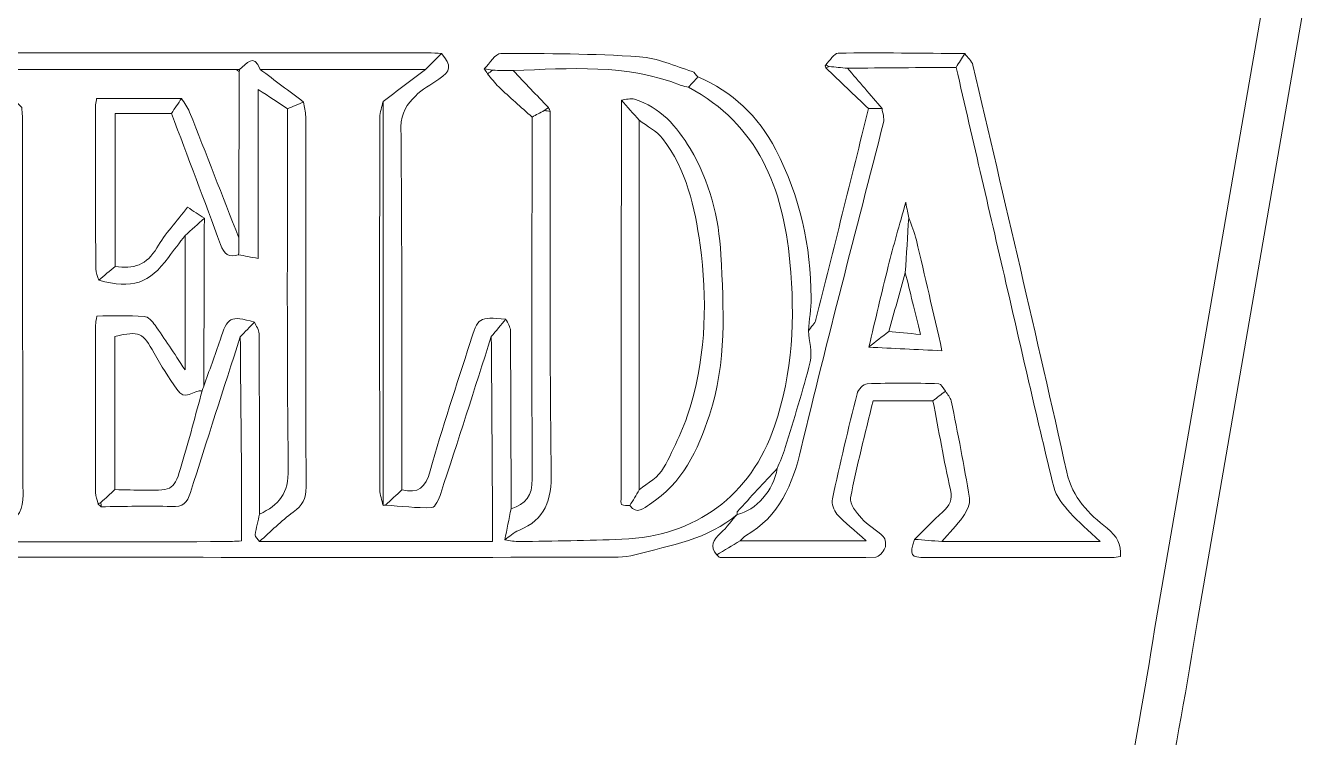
# Model space of a CAD drawing. Header units: inches. Extents: x 0 to 12, y 0 to 12.
# Drawn here: x 0.904 to 1.933, y 4.533 to 5.102 of the extents above; entities that cross this region are included whole.
import ezdxf

# ---------------------------------------------------------------- set-up
doc = ezdxf.new("R2010")
doc.units = ezdxf.units.IN
doc.header["$MEASUREMENT"] = 0

msp = doc.modelspace()

# ---------------------------------------------------------------- linework, layer by layer
at = {"color": 250, "lineweight": 0}
msp.add_line((1.8403, 4.6262), (1.9328, 5.1614), dxfattribs=at)
at = {"color": 5, "lineweight": 0}
msp.add_line((1.8061, 4.619), (1.894, 5.1274), dxfattribs=at)
for points, knots in [([(1.2363, 5.0796), (1.2321, 5.0753), (1.2278, 5.071), (1.2236, 5.0667), (1.1795, 5.0667), (1.1355, 5.0667), (1.0915, 5.0667), (1.0861, 5.0804), (1.0805, 5.071), (1.075, 5.0668), (1.074, 5.0668), (1.0731, 5.0667), (1.0721, 5.0667), (1.0061, 5.0667), (0.9401, 5.0667), (0.8742, 5.0667), (0.8732, 5.0667), (0.8722, 5.0667), (0.8712, 5.0667), (0.8683, 5.0679), (0.8654, 5.0692), (0.8617, 5.0708), (0.864, 5.0742), (0.8659, 5.0771), (0.8678, 5.08), (0.987, 5.08), (1.1062, 5.08), (1.2253, 5.08), (1.229, 5.08), (1.2327, 5.0798), (1.2363, 5.0796)], [0, 0, 0, 0, 1, 1, 1, 2, 2, 2, 3, 3, 3, 4, 4, 4, 5, 5, 5, 6, 6, 6, 7, 7, 7, 8, 8, 8, 9, 9, 9, 10, 10, 10, 10]), ([(1.1261, 5.0407), (1.1218, 5.0389), (1.1175, 5.0371), (1.1132, 5.0353), (1.1059, 5.0401), (1.0986, 5.045), (1.0898, 5.0508), (1.0898, 5.005), (1.0898, 4.9609), (1.0898, 4.9156), (1.0839, 4.9167), (1.0791, 4.9176), (1.0742, 4.9186), (1.0743, 4.9231), (1.0743, 4.9276), (1.0743, 4.9322), (1.0744, 4.9765), (1.0745, 5.0208), (1.0747, 5.0651), (1.0748, 5.0657), (1.0749, 5.0662), (1.075, 5.0668), (1.0805, 5.071), (1.0861, 5.0804), (1.0915, 5.0667), (1.103, 5.058), (1.1146, 5.0494), (1.1261, 5.0407)], [0, 0, 0, 0, 1, 1, 1, 2, 2, 2, 3, 3, 3, 4, 4, 4, 5, 5, 5, 6, 6, 6, 7, 7, 7, 8, 8, 8, 9, 9, 9, 9]), ([(1.2363, 5.0796), (1.2445, 5.0697), (1.244, 5.0654), (1.2342, 5.0589), (1.2278, 5.0546), (1.2207, 5.0509), (1.2154, 5.0455), (1.2091, 5.0389), (1.2038, 5.0322), (1.2039, 5.0208), (1.2048, 4.9241), (1.2045, 4.8273), (1.2046, 4.7306), (1.2002, 4.7265), (1.1959, 4.7224), (1.1915, 4.7183), (1.1909, 4.7183), (1.1902, 4.7182), (1.1896, 4.7182), (1.1896, 4.8258), (1.1896, 4.9334), (1.1896, 5.041), (1.2009, 5.0496), (1.2122, 5.0581), (1.2236, 5.0667), (1.2278, 5.071), (1.2321, 5.0753), (1.2363, 5.0796)], [0, 0, 0, 0, 1, 1, 1, 2, 2, 2, 3, 3, 3, 4, 4, 4, 5, 5, 5, 6, 6, 6, 7, 7, 7, 8, 8, 8, 9, 9, 9, 9]), ([(1.4412, 5.0607), (1.4387, 5.058), (1.4362, 5.0553), (1.4337, 5.0526), (1.4317, 5.0531), (1.4297, 5.0533), (1.4278, 5.054), (1.3842, 5.0713), (1.3388, 5.0676), (1.2936, 5.0658), (1.2881, 5.0659), (1.2825, 5.066), (1.277, 5.0661), (1.2749, 5.0665), (1.2727, 5.0669), (1.2705, 5.0673), (1.2749, 5.0715), (1.2793, 5.0795), (1.2837, 5.0795), (1.3206, 5.0796), (1.3576, 5.0793), (1.3945, 5.0769), (1.4087, 5.0759), (1.4226, 5.0694), (1.4365, 5.0652), (1.4384, 5.0646), (1.4397, 5.0622), (1.4412, 5.0607)], [0, 0, 0, 0, 1, 1, 1, 2, 2, 2, 3, 3, 3, 4, 4, 4, 5, 5, 5, 6, 6, 6, 7, 7, 7, 8, 8, 8, 9, 9, 9, 9]), ([(1.6544, 5.0794), (1.6521, 5.0758), (1.6498, 5.0721), (1.6475, 5.0684), (1.6186, 5.0682), (1.5896, 5.068), (1.5607, 5.0677), (1.5558, 5.0682), (1.5509, 5.0686), (1.546, 5.069), (1.5451, 5.0695), (1.5442, 5.0699), (1.5433, 5.0704), (1.5466, 5.0737), (1.5499, 5.0797), (1.5532, 5.0798), (1.5869, 5.0802), (1.6207, 5.0797), (1.6544, 5.0794)], [0, 0, 0, 0, 1, 1, 1, 2, 2, 2, 3, 3, 3, 4, 4, 4, 5, 5, 5, 6, 6, 6, 6]), ([(1.6544, 5.0794), (1.6566, 5.0764), (1.6601, 5.0736), (1.6609, 5.0701), (1.6862, 4.9617), (1.7117, 4.8534), (1.7359, 4.7447), (1.7405, 4.7241), (1.7536, 4.7114), (1.7681, 4.6999), (1.7764, 4.6934), (1.7794, 4.6873), (1.7787, 4.6773), (1.7766, 4.677), (1.7743, 4.6765), (1.7721, 4.6765), (1.7225, 4.6764), (1.6728, 4.6764), (1.6232, 4.6764), (1.6111, 4.6765), (1.6101, 4.6782), (1.6143, 4.691), (1.6216, 4.6905), (1.6288, 4.6899), (1.636, 4.6893), (1.6773, 4.6893), (1.7185, 4.6893), (1.7627, 4.6893), (1.753, 4.6984), (1.7451, 4.7048), (1.7386, 4.7123), (1.7332, 4.7184), (1.7273, 4.7254), (1.7255, 4.7329), (1.7126, 4.7853), (1.7008, 4.8379), (1.6886, 4.8905), (1.6749, 4.9498), (1.6612, 5.0091), (1.6475, 5.0684), (1.6498, 5.0721), (1.6521, 5.0758), (1.6544, 5.0794)], [0, 0, 0, 0, 1, 1, 1, 2, 2, 2, 3, 3, 3, 4, 4, 4, 5, 5, 5, 6, 6, 6, 7, 7, 7, 8, 8, 8, 9, 9, 9, 10, 10, 10, 11, 11, 11, 12, 12, 12, 13, 13, 13, 14, 14, 14, 14]), ([(0.8742, 5.0667), (0.9401, 5.0667), (1.0061, 5.0667), (1.0721, 5.0667), (1.0729, 5.0662), (1.0738, 5.0656), (1.0747, 5.0651), (1.0745, 5.0208), (1.0744, 4.9765), (1.0743, 4.9322), (1.0612, 4.9657), (1.0482, 4.9993), (1.035, 5.0327), (1.0335, 5.0366), (1.0307, 5.04), (1.0286, 5.0436), (1.0062, 5.0436), (0.9838, 5.0436), (0.9607, 5.0436), (0.9605, 5.0423), (0.9599, 5.0403), (0.9599, 5.0384), (0.9599, 4.9947), (0.9599, 4.9509), (0.96, 4.9072), (0.96, 4.9042), (0.9615, 4.9012), (0.9624, 4.8982), (0.9894, 4.891), (1.0027, 4.8954), (1.0181, 4.9165), (1.0224, 4.9224), (1.027, 4.9281), (1.0314, 4.934), (1.0314, 4.8991), (1.0314, 4.8643), (1.0314, 4.8265), (1.0223, 4.8402), (1.0151, 4.8515), (1.0074, 4.8623), (1.0053, 4.8653), (1.0017, 4.8691), (0.9986, 4.8693), (0.9862, 4.8701), (0.9737, 4.8696), (0.9608, 4.8696), (0.9604, 4.8663), (0.9599, 4.8644), (0.9599, 4.8624), (0.9598, 4.8178), (0.9598, 4.7731), (0.9599, 4.7285), (0.96, 4.7254), (0.9613, 4.7223), (0.962, 4.7192), (0.9628, 4.7185), (0.9636, 4.7178), (0.9644, 4.7171), (0.9831, 4.7172), (1.0019, 4.718), (1.0206, 4.7172), (1.0298, 4.7168), (1.0332, 4.7203), (1.0358, 4.7286), (1.0487, 4.7701), (1.0622, 4.8115), (1.0755, 4.853), (1.0758, 4.8164), (1.0762, 4.7798), (1.0765, 4.7432), (1.0766, 4.7258), (1.0765, 4.7084), (1.0765, 4.6898), (1.0712, 4.6895), (1.0669, 4.6892), (1.0625, 4.6892), (1.0048, 4.6891), (0.947, 4.6892), (0.8892, 4.6891), (0.8844, 4.6891), (0.8796, 4.6883), (0.8748, 4.6878), (0.8748, 4.6878), (0.8741, 4.6888), (0.8741, 4.6888), (0.879, 4.6935), (0.8833, 4.6992), (0.889, 4.7027), (0.8985, 4.7083), (0.9019, 4.7154), (0.9019, 4.7265), (0.9015, 4.8253), (0.9016, 4.9241), (0.9016, 5.0228), (0.9016, 5.0273), (0.9012, 5.0317), (0.901, 5.0362), (0.8919, 5.0457), (0.8829, 5.0552), (0.8738, 5.0647), (0.874, 5.0654), (0.8741, 5.066), (0.8742, 5.0667)], [0, 0, 0, 0, 1, 1, 1, 2, 2, 2, 3, 3, 3, 4, 4, 4, 5, 5, 5, 6, 6, 6, 7, 7, 7, 8, 8, 8, 9, 9, 9, 10, 10, 10, 11, 11, 11, 12, 12, 12, 13, 13, 13, 14, 14, 14, 15, 15, 15, 16, 16, 16, 17, 17, 17, 18, 18, 18, 19, 19, 19, 20, 20, 20, 21, 21, 21, 22, 22, 22, 23, 23, 23, 24, 24, 24, 25, 25, 25, 26, 26, 26, 27, 27, 27, 28, 28, 28, 29, 29, 29, 30, 30, 30, 31, 31, 31, 32, 32, 32, 33, 33, 33, 34, 34, 34, 34]), ([(1.075, 5.0668), (1.0749, 5.0662), (1.0748, 5.0657), (1.0747, 5.0651), (1.0738, 5.0656), (1.0729, 5.0662), (1.0721, 5.0667), (1.0731, 5.0667), (1.074, 5.0668), (1.075, 5.0668)], [0, 0, 0, 0, 1, 1, 1, 2, 2, 2, 3, 3, 3, 3]), ([(1.1915, 4.7183), (1.2039, 4.7175), (1.2163, 4.716), (1.2286, 4.7164), (1.2312, 4.7165), (1.2343, 4.7235), (1.2357, 4.7278), (1.2494, 4.7696), (1.2627, 4.8114), (1.2761, 4.8532), (1.2764, 4.8092), (1.2767, 4.7653), (1.277, 4.7213), (1.2771, 4.7112), (1.277, 4.7011), (1.277, 4.6893), (1.2143, 4.6893), (1.1526, 4.6893), (1.0909, 4.6893), (1.0998, 4.6972), (1.1082, 4.7057), (1.1178, 4.7128), (1.125, 4.7181), (1.1281, 4.7235), (1.1281, 4.7328), (1.1277, 4.8316), (1.1279, 4.9303), (1.1278, 5.029), (1.1278, 5.0329), (1.1267, 5.0368), (1.1261, 5.0407), (1.1146, 5.0494), (1.103, 5.058), (1.0915, 5.0667), (1.1355, 5.0667), (1.1795, 5.0667), (1.2236, 5.0667), (1.2122, 5.0581), (1.2009, 5.0496), (1.1896, 5.041), (1.1887, 5.0368), (1.187, 5.0326), (1.187, 5.0284), (1.1868, 4.9292), (1.1868, 4.8299), (1.187, 4.7307), (1.187, 4.7265), (1.1887, 4.7224), (1.1896, 4.7182), (1.1902, 4.7182), (1.1909, 4.7183), (1.1915, 4.7183)], [0, 0, 0, 0, 1, 1, 1, 2, 2, 2, 3, 3, 3, 4, 4, 4, 5, 5, 5, 6, 6, 6, 7, 7, 7, 8, 8, 8, 9, 9, 9, 10, 10, 10, 11, 11, 11, 12, 12, 12, 13, 13, 13, 14, 14, 14, 15, 15, 15, 16, 16, 16, 17, 17, 17, 17]), ([(1.277, 5.0661), (1.2757, 5.0651), (1.2744, 5.0642), (1.2731, 5.0633), (1.2722, 5.0646), (1.2714, 5.0659), (1.2705, 5.0673), (1.2727, 5.0669), (1.2749, 5.0665), (1.277, 5.0661)], [0, 0, 0, 0, 1, 1, 1, 2, 2, 2, 3, 3, 3, 3]), ([(1.277, 5.0661), (1.2825, 5.066), (1.2881, 5.0659), (1.2936, 5.0658), (1.3029, 5.056), (1.3123, 5.0461), (1.3217, 5.0363), (1.3206, 5.0355), (1.3195, 5.0347), (1.3184, 5.0339), (1.3151, 5.0321), (1.3119, 5.0304), (1.3087, 5.0286), (1.2998, 5.0366), (1.2908, 5.0445), (1.282, 5.0528), (1.2787, 5.0559), (1.2761, 5.0597), (1.2731, 5.0633), (1.2744, 5.0642), (1.2757, 5.0651), (1.277, 5.0661)], [0, 0, 0, 0, 1, 1, 1, 2, 2, 2, 3, 3, 3, 4, 4, 4, 5, 5, 5, 6, 6, 6, 7, 7, 7, 7]), ([(1.3217, 5.0363), (1.3123, 5.0461), (1.3029, 5.056), (1.2936, 5.0658), (1.3388, 5.0676), (1.3842, 5.0713), (1.4278, 5.054), (1.4297, 5.0533), (1.4317, 5.0531), (1.4337, 5.0526), (1.4894, 5.0226), (1.5091, 4.972), (1.5147, 4.9127), (1.5189, 4.868), (1.5169, 4.8242), (1.5024, 4.7815), (1.4836, 4.726), (1.4392, 4.6933), (1.3805, 4.6911), (1.3533, 4.6901), (1.326, 4.6897), (1.2988, 4.6892), (1.2949, 4.6891), (1.2909, 4.6901), (1.2869, 4.6906), (1.2906, 4.6932), (1.2939, 4.6965), (1.298, 4.6982), (1.3193, 4.7069), (1.3244, 4.7223), (1.324, 4.7449), (1.3225, 4.841), (1.3233, 4.9371), (1.3232, 5.0332), (1.3227, 5.0343), (1.3222, 5.0353), (1.3217, 5.0363)], [0, 0, 0, 0, 1, 1, 1, 2, 2, 2, 3, 3, 3, 4, 4, 4, 5, 5, 5, 6, 6, 6, 7, 7, 7, 8, 8, 8, 9, 9, 9, 10, 10, 10, 11, 11, 11, 12, 12, 12, 12]), ([(1.5883, 5.0356), (1.5791, 5.0463), (1.5699, 5.057), (1.5607, 5.0677), (1.5896, 5.068), (1.6186, 5.0682), (1.6475, 5.0684), (1.6612, 5.0091), (1.6749, 4.9498), (1.6886, 4.8905), (1.7008, 4.8379), (1.7126, 4.7853), (1.7255, 4.7329), (1.7273, 4.7254), (1.7332, 4.7184), (1.7386, 4.7123), (1.7451, 4.7048), (1.753, 4.6984), (1.7627, 4.6893), (1.7185, 4.6893), (1.6773, 4.6893), (1.636, 4.6893), (1.6418, 4.6959), (1.6481, 4.7022), (1.6531, 4.7093), (1.656, 4.7134), (1.6589, 4.7194), (1.6581, 4.724), (1.654, 4.75), (1.6488, 4.7759), (1.6436, 4.8017), (1.643, 4.8045), (1.6405, 4.8069), (1.6389, 4.8095), (1.6371, 4.8116), (1.6354, 4.8155), (1.6337, 4.8155), (1.6146, 4.816), (1.5954, 4.8161), (1.5764, 4.8154), (1.5735, 4.8153), (1.5691, 4.8107), (1.5683, 4.8074), (1.5613, 4.7795), (1.5547, 4.7515), (1.5486, 4.7234), (1.5478, 4.7197), (1.5497, 4.7141), (1.5523, 4.7112), (1.5585, 4.7043), (1.5659, 4.6986), (1.5757, 4.6898), (1.5397, 4.6898), (1.5073, 4.6898), (1.4748, 4.6898), (1.4763, 4.6912), (1.4776, 4.6929), (1.4793, 4.6939), (1.5064, 4.7094), (1.5167, 4.7345), (1.5237, 4.7638), (1.5444, 4.851), (1.5675, 4.9376), (1.5895, 5.0244), (1.5903, 5.0279), (1.5887, 5.0319), (1.5883, 5.0356)], [0, 0, 0, 0, 1, 1, 1, 2, 2, 2, 3, 3, 3, 4, 4, 4, 5, 5, 5, 6, 6, 6, 7, 7, 7, 8, 8, 8, 9, 9, 9, 10, 10, 10, 11, 11, 11, 12, 12, 12, 13, 13, 13, 14, 14, 14, 15, 15, 15, 16, 16, 16, 17, 17, 17, 18, 18, 18, 19, 19, 19, 20, 20, 20, 21, 21, 21, 22, 22, 22, 22]), ([(1.546, 5.069), (1.5452, 5.0687), (1.5443, 5.0683), (1.5434, 5.068), (1.5432, 5.0685), (1.543, 5.069), (1.5429, 5.0696), (1.5429, 5.0698), (1.5432, 5.0701), (1.5433, 5.0704), (1.5442, 5.0699), (1.5451, 5.0695), (1.546, 5.069)], [0, 0, 0, 0, 1, 1, 1, 2, 2, 2, 3, 3, 3, 4, 4, 4, 4]), ([(1.546, 5.069), (1.5509, 5.0686), (1.5558, 5.0682), (1.5607, 5.0677), (1.5699, 5.057), (1.5791, 5.0463), (1.5883, 5.0356), (1.5847, 5.0356), (1.5811, 5.0355), (1.5775, 5.0354), (1.5661, 5.0463), (1.5547, 5.0571), (1.5434, 5.068), (1.5443, 5.0683), (1.5452, 5.0687), (1.546, 5.069)], [0, 0, 0, 0, 1, 1, 1, 2, 2, 2, 3, 3, 3, 4, 4, 4, 5, 5, 5, 5]), ([(1.4412, 5.0607), (1.469, 5.0488), (1.4892, 5.0299), (1.5034, 5.0025), (1.5228, 4.965), (1.5316, 4.9257), (1.5316, 4.884), (1.5316, 4.8753), (1.5302, 4.8666), (1.5294, 4.8578), (1.53, 4.8495), (1.5327, 4.8407), (1.5308, 4.8329), (1.5252, 4.8099), (1.5178, 4.7872), (1.511, 4.7644), (1.5092, 4.7587), (1.5067, 4.7532), (1.5045, 4.7476), (1.4939, 4.7362), (1.4833, 4.7248), (1.4728, 4.7134), (1.4724, 4.7129), (1.4727, 4.7118), (1.4726, 4.711), (1.4726, 4.711), (1.4727, 4.7112), (1.4727, 4.7112), (1.4492, 4.6908), (1.4192, 4.6863), (1.3907, 4.6787), (1.3823, 4.6764), (1.3729, 4.6767), (1.364, 4.6767), (1.2097, 4.6766), (1.0554, 4.6765), (0.9011, 4.6769), (0.8892, 4.6769), (0.8846, 4.6726), (0.8816, 4.6619), (0.8746, 4.637), (0.8662, 4.6126), (0.8591, 4.5878), (0.8566, 4.5793), (0.853, 4.5758), (0.8433, 4.5758), (0.7204, 4.5761), (0.5974, 4.5759), (0.4745, 4.5754), (0.4628, 4.5754), (0.4585, 4.5802), (0.4583, 4.5908), (0.4637, 4.5904), (0.4691, 4.5899), (0.4745, 4.5894), (0.4798, 4.5892), (0.4851, 4.5887), (0.4903, 4.5887), (0.5794, 4.5887), (0.6684, 4.5887), (0.7574, 4.5887), (0.7822, 4.5887), (0.8071, 4.5884), (0.8318, 4.5889), (0.8358, 4.589), (0.8423, 4.5915), (0.8434, 4.5944), (0.8543, 4.6254), (0.8644, 4.6567), (0.8748, 4.6878), (0.8796, 4.6883), (0.8844, 4.6891), (0.8892, 4.6891), (0.947, 4.6892), (1.0048, 4.6891), (1.0625, 4.6892), (1.0669, 4.6892), (1.0712, 4.6895), (1.0765, 4.6898), (1.0765, 4.7084), (1.0766, 4.7258), (1.0765, 4.7432), (1.0762, 4.7798), (1.0758, 4.8164), (1.0755, 4.853), (1.0793, 4.8569), (1.0831, 4.8608), (1.0869, 4.8647), (1.0881, 4.8616), (1.0905, 4.8585), (1.0905, 4.8554), (1.0908, 4.8073), (1.0908, 4.7593), (1.0909, 4.7112), (1.0897, 4.7057), (1.0881, 4.7002), (1.0875, 4.6946), (1.0873, 4.693), (1.0897, 4.6911), (1.0909, 4.6893), (1.1526, 4.6893), (1.2143, 4.6893), (1.277, 4.6893), (1.277, 4.7011), (1.2771, 4.7112), (1.277, 4.7213), (1.2767, 4.7653), (1.2764, 4.8092), (1.2761, 4.8532), (1.28, 4.8578), (1.2839, 4.8625), (1.2878, 4.8671), (1.2891, 4.864), (1.2914, 4.8609), (1.2914, 4.8578), (1.2917, 4.8104), (1.2918, 4.7629), (1.2919, 4.7155), (1.2902, 4.7072), (1.2886, 4.6989), (1.2869, 4.6906), (1.2909, 4.6901), (1.2949, 4.6891), (1.2988, 4.6892), (1.326, 4.6897), (1.3533, 4.6901), (1.3805, 4.6911), (1.4392, 4.6933), (1.4836, 4.726), (1.5024, 4.7815), (1.5169, 4.8242), (1.5189, 4.868), (1.5147, 4.9127), (1.5091, 4.972), (1.4894, 5.0226), (1.4337, 5.0526), (1.4362, 5.0553), (1.4387, 5.058), (1.4412, 5.0607)], [0, 0, 0, 0, 1, 1, 1, 2, 2, 2, 3, 3, 3, 4, 4, 4, 5, 5, 5, 6, 6, 6, 7, 7, 7, 8, 8, 8, 9, 9, 9, 10, 10, 10, 11, 11, 11, 12, 12, 12, 13, 13, 13, 14, 14, 14, 15, 15, 15, 16, 16, 16, 17, 17, 17, 18, 18, 18, 19, 19, 19, 20, 20, 20, 21, 21, 21, 22, 22, 22, 23, 23, 23, 24, 24, 24, 25, 25, 25, 26, 26, 26, 27, 27, 27, 28, 28, 28, 29, 29, 29, 30, 30, 30, 31, 31, 31, 32, 32, 32, 33, 33, 33, 34, 34, 34, 35, 35, 35, 36, 36, 36, 37, 37, 37, 38, 38, 38, 39, 39, 39, 40, 40, 40, 41, 41, 41, 42, 42, 42, 43, 43, 43, 44, 44, 44, 45, 45, 45, 46, 46, 46, 46]), ([(1.0205, 5.0316), (1.006, 5.0316), (0.9914, 5.0316), (0.9756, 5.0316), (0.9756, 4.9903), (0.9756, 4.9498), (0.9756, 4.9093), (0.9712, 4.9056), (0.9668, 4.9019), (0.9624, 4.8982), (0.9615, 4.9012), (0.96, 4.9042), (0.96, 4.9072), (0.9599, 4.9509), (0.9599, 4.9947), (0.9599, 5.0384), (0.9599, 5.0403), (0.9605, 5.0423), (0.9607, 5.0436), (0.9838, 5.0436), (1.0062, 5.0436), (1.0286, 5.0436), (1.0259, 5.0396), (1.0232, 5.0356), (1.0205, 5.0316)], [0, 0, 0, 0, 1, 1, 1, 2, 2, 2, 3, 3, 3, 4, 4, 4, 5, 5, 5, 6, 6, 6, 7, 7, 7, 8, 8, 8, 8]), ([(1.0205, 5.0316), (1.0232, 5.0356), (1.0259, 5.0396), (1.0286, 5.0436), (1.0307, 5.04), (1.0335, 5.0366), (1.035, 5.0327), (1.0482, 4.9993), (1.0612, 4.9657), (1.0743, 4.9322), (1.0743, 4.9276), (1.0743, 4.9231), (1.0742, 4.9186), (1.0665, 4.9162), (1.0625, 4.9191), (1.0597, 4.9267), (1.047, 4.9618), (1.0336, 4.9967), (1.0205, 5.0316)], [0, 0, 0, 0, 1, 1, 1, 2, 2, 2, 3, 3, 3, 4, 4, 4, 5, 5, 5, 6, 6, 6, 6]), ([(1.1896, 4.7182), (1.1887, 4.7224), (1.187, 4.7265), (1.187, 4.7307), (1.1868, 4.8299), (1.1868, 4.9292), (1.187, 5.0284), (1.187, 5.0326), (1.1887, 5.0368), (1.1896, 5.041), (1.1896, 4.9334), (1.1896, 4.8258), (1.1896, 4.7182)], [0, 0, 0, 0, 1, 1, 1, 2, 2, 2, 3, 3, 3, 4, 4, 4, 4]), ([(1.3867, 4.718), (1.3924, 4.7103), (1.398, 4.7162), (1.4025, 4.719), (1.4289, 4.7357), (1.441, 4.7622), (1.4504, 4.7904), (1.4643, 4.8323), (1.4618, 4.8757), (1.4595, 4.9186), (1.458, 4.9482), (1.4505, 4.9773), (1.435, 5.0034), (1.4243, 5.0212), (1.4112, 5.0365), (1.3905, 5.043), (1.3874, 5.044), (1.3836, 5.0425), (1.38, 5.0422), (1.38, 4.9364), (1.3799, 4.8306), (1.3798, 4.7248), (1.3798, 4.7228), (1.3792, 4.7197), (1.3802, 4.719), (1.3818, 4.7178), (1.3845, 4.7183), (1.3867, 4.718)], [0, 0, 0, 0, 1, 1, 1, 2, 2, 2, 3, 3, 3, 4, 4, 4, 5, 5, 5, 6, 6, 6, 7, 7, 7, 8, 8, 8, 9, 9, 9, 9]), ([(1.3943, 4.7305), (1.3918, 4.7264), (1.3893, 4.7222), (1.3867, 4.718), (1.3845, 4.7183), (1.3818, 4.7178), (1.3802, 4.719), (1.3792, 4.7197), (1.3798, 4.7228), (1.3798, 4.7248), (1.3799, 4.8306), (1.38, 4.9364), (1.38, 5.0422), (1.3848, 5.0368), (1.3895, 5.0315), (1.3943, 5.0261), (1.3943, 4.9276), (1.3943, 4.8291), (1.3943, 4.7305)], [0, 0, 0, 0, 1, 1, 1, 2, 2, 2, 3, 3, 3, 4, 4, 4, 5, 5, 5, 6, 6, 6, 6]), ([(1.38, 5.0422), (1.3836, 5.0425), (1.3874, 5.044), (1.3905, 5.043), (1.4112, 5.0365), (1.4243, 5.0212), (1.435, 5.0034), (1.4505, 4.9773), (1.458, 4.9482), (1.4595, 4.9186), (1.4618, 4.8757), (1.4643, 4.8323), (1.4504, 4.7904), (1.441, 4.7622), (1.4289, 4.7357), (1.4025, 4.719), (1.398, 4.7162), (1.3924, 4.7103), (1.3867, 4.718), (1.3893, 4.7222), (1.3918, 4.7264), (1.3943, 4.7305), (1.401, 4.7363), (1.4099, 4.7408), (1.4138, 4.7481), (1.4225, 4.7644), (1.4307, 4.7816), (1.4358, 4.7993), (1.4477, 4.8409), (1.4487, 4.8836), (1.4429, 4.9263), (1.4387, 4.9566), (1.432, 4.9866), (1.4128, 5.0116), (1.4082, 5.0176), (1.4005, 5.0213), (1.3943, 5.0261), (1.3895, 5.0315), (1.3848, 5.0368), (1.38, 5.0422)], [0, 0, 0, 0, 1, 1, 1, 2, 2, 2, 3, 3, 3, 4, 4, 4, 5, 5, 5, 6, 6, 6, 7, 7, 7, 8, 8, 8, 9, 9, 9, 10, 10, 10, 11, 11, 11, 12, 12, 12, 13, 13, 13, 13]), ([(1.0909, 4.7112), (1.1063, 4.7183), (1.1142, 4.7278), (1.1139, 4.7472), (1.1126, 4.8432), (1.1133, 4.9392), (1.1132, 5.0353), (1.1175, 5.0371), (1.1218, 5.0389), (1.1261, 5.0407), (1.1267, 5.0368), (1.1278, 5.0329), (1.1278, 5.029), (1.1279, 4.9303), (1.1277, 4.8316), (1.1281, 4.7328), (1.1281, 4.7235), (1.125, 4.7181), (1.1178, 4.7128), (1.1082, 4.7057), (1.0998, 4.6972), (1.0909, 4.6893), (1.0897, 4.6911), (1.0873, 4.693), (1.0875, 4.6946), (1.0881, 4.7002), (1.0897, 4.7057), (1.0909, 4.7112)], [0, 0, 0, 0, 1, 1, 1, 2, 2, 2, 3, 3, 3, 4, 4, 4, 5, 5, 5, 6, 6, 6, 7, 7, 7, 8, 8, 8, 9, 9, 9, 9]), ([(1.2869, 4.6906), (1.2886, 4.6989), (1.2902, 4.7072), (1.2919, 4.7155), (1.3037, 4.719), (1.3089, 4.7258), (1.3088, 4.7393), (1.3083, 4.8357), (1.3086, 4.9322), (1.3087, 5.0286), (1.3119, 5.0304), (1.3151, 5.0321), (1.3184, 5.0339), (1.32, 5.0337), (1.3216, 5.0335), (1.3232, 5.0332), (1.3233, 4.9371), (1.3225, 4.841), (1.324, 4.7449), (1.3244, 4.7223), (1.3193, 4.7069), (1.298, 4.6982), (1.2939, 4.6965), (1.2906, 4.6932), (1.2869, 4.6906)], [0, 0, 0, 0, 1, 1, 1, 2, 2, 2, 3, 3, 3, 4, 4, 4, 5, 5, 5, 6, 6, 6, 7, 7, 7, 8, 8, 8, 8]), ([(1.3217, 5.0363), (1.3222, 5.0353), (1.3227, 5.0343), (1.3232, 5.0332), (1.3216, 5.0335), (1.32, 5.0337), (1.3184, 5.0339), (1.3195, 5.0347), (1.3206, 5.0355), (1.3217, 5.0363)], [0, 0, 0, 0, 1, 1, 1, 2, 2, 2, 3, 3, 3, 3]), ([(1.5045, 4.7476), (1.5067, 4.7532), (1.5092, 4.7587), (1.511, 4.7644), (1.5178, 4.7872), (1.5252, 4.8099), (1.5308, 4.8329), (1.5327, 4.8407), (1.53, 4.8495), (1.5294, 4.8578), (1.5315, 4.8608), (1.5347, 4.8635), (1.5355, 4.8668), (1.5496, 4.923), (1.5635, 4.9792), (1.5775, 5.0354), (1.5811, 5.0355), (1.5847, 5.0356), (1.5883, 5.0356), (1.5887, 5.0319), (1.5903, 5.0279), (1.5895, 5.0244), (1.5675, 4.9376), (1.5444, 4.851), (1.5237, 4.7638), (1.5167, 4.7345), (1.5064, 4.7094), (1.4793, 4.6939), (1.4776, 4.6929), (1.4763, 4.6912), (1.4748, 4.6898), (1.4686, 4.6861), (1.4624, 4.6823), (1.4562, 4.6786), (1.4504, 4.6856), (1.4534, 4.6906), (1.4593, 4.696), (1.4643, 4.7005), (1.4682, 4.7061), (1.4727, 4.7112), (1.4727, 4.7112), (1.4726, 4.711), (1.4726, 4.711), (1.4875, 4.7139), (1.5019, 4.7304), (1.5045, 4.7476)], [0, 0, 0, 0, 1, 1, 1, 2, 2, 2, 3, 3, 3, 4, 4, 4, 5, 5, 5, 6, 6, 6, 7, 7, 7, 8, 8, 8, 9, 9, 9, 10, 10, 10, 11, 11, 11, 12, 12, 12, 13, 13, 13, 14, 14, 14, 15, 15, 15, 15]), ([(1.6096, 4.9482), (1.609, 4.9515), (1.6083, 4.9548), (1.6072, 4.9606), (1.6021, 4.942), (1.5974, 4.9258), (1.5933, 4.9095), (1.5879, 4.8879), (1.5829, 4.8663), (1.5777, 4.8447), (1.5968, 4.8437), (1.6159, 4.8428), (1.6362, 4.8418), (1.6291, 4.8729), (1.6226, 4.9016), (1.6157, 4.9303), (1.6143, 4.9364), (1.6117, 4.9422), (1.6096, 4.9482)], [0, 0, 0, 0, 1, 1, 1, 2, 2, 2, 3, 3, 3, 4, 4, 4, 5, 5, 5, 6, 6, 6, 6]), ([(1.6096, 4.9482), (1.6087, 4.9335), (1.6078, 4.9189), (1.6069, 4.9042), (1.6025, 4.8886), (1.5981, 4.8729), (1.5936, 4.8572), (1.5883, 4.8531), (1.583, 4.8489), (1.5777, 4.8447), (1.5829, 4.8663), (1.5879, 4.8879), (1.5933, 4.9095), (1.5974, 4.9258), (1.6021, 4.942), (1.6072, 4.9606), (1.6083, 4.9548), (1.609, 4.9515), (1.6096, 4.9482)], [0, 0, 0, 0, 1, 1, 1, 2, 2, 2, 3, 3, 3, 4, 4, 4, 5, 5, 5, 6, 6, 6, 6]), ([(0.9624, 4.8982), (0.9668, 4.9019), (0.9712, 4.9056), (0.9756, 4.9093), (0.99, 4.9068), (1.0009, 4.9104), (1.0089, 4.9242), (1.0153, 4.9353), (1.0244, 4.9449), (1.0334, 4.9566), (1.038, 4.9535), (1.0424, 4.9506), (1.0468, 4.9477), (1.0416, 4.9431), (1.0365, 4.9385), (1.0314, 4.934), (1.027, 4.9281), (1.0224, 4.9224), (1.0181, 4.9165), (1.0027, 4.8954), (0.9894, 4.891), (0.9624, 4.8982)], [0, 0, 0, 0, 1, 1, 1, 2, 2, 2, 3, 3, 3, 4, 4, 4, 5, 5, 5, 6, 6, 6, 7, 7, 7, 7]), ([(1.0464, 4.8136), (1.0459, 4.8124), (1.0455, 4.8111), (1.0451, 4.8099), (1.0383, 4.8107), (1.031, 4.8009), (1.0247, 4.811), (1.0186, 4.8205), (1.012, 4.8298), (1.0067, 4.8398), (0.9979, 4.8563), (0.995, 4.8579), (0.9753, 4.8533), (0.9753, 4.8125), (0.9753, 4.7717), (0.9753, 4.7308), (0.9716, 4.7273), (0.9678, 4.7239), (0.9641, 4.7205), (0.9634, 4.7201), (0.9627, 4.7197), (0.962, 4.7192), (0.9613, 4.7223), (0.96, 4.7254), (0.9599, 4.7285), (0.9598, 4.7731), (0.9598, 4.8178), (0.9599, 4.8624), (0.9599, 4.8644), (0.9604, 4.8663), (0.9608, 4.8696), (0.9737, 4.8696), (0.9862, 4.8701), (0.9986, 4.8693), (1.0017, 4.8691), (1.0053, 4.8653), (1.0074, 4.8623), (1.0151, 4.8515), (1.0223, 4.8402), (1.0314, 4.8265), (1.0314, 4.8643), (1.0314, 4.8991), (1.0314, 4.934), (1.0365, 4.9385), (1.0416, 4.9431), (1.0468, 4.9477), (1.0466, 4.903), (1.0465, 4.8583), (1.0464, 4.8136)], [0, 0, 0, 0, 1, 1, 1, 2, 2, 2, 3, 3, 3, 4, 4, 4, 5, 5, 5, 6, 6, 6, 7, 7, 7, 8, 8, 8, 9, 9, 9, 10, 10, 10, 11, 11, 11, 12, 12, 12, 13, 13, 13, 14, 14, 14, 15, 15, 15, 16, 16, 16, 16]), ([(1.6096, 4.9482), (1.6117, 4.9422), (1.6143, 4.9364), (1.6157, 4.9303), (1.6226, 4.9016), (1.6291, 4.8729), (1.6362, 4.8418), (1.6159, 4.8428), (1.5968, 4.8437), (1.5777, 4.8447), (1.583, 4.8489), (1.5883, 4.8531), (1.5936, 4.8572), (1.6013, 4.8565), (1.6089, 4.8558), (1.6191, 4.8548), (1.6145, 4.8734), (1.6107, 4.8888), (1.6069, 4.9042), (1.6078, 4.9189), (1.6087, 4.9335), (1.6096, 4.9482)], [0, 0, 0, 0, 1, 1, 1, 2, 2, 2, 3, 3, 3, 4, 4, 4, 5, 5, 5, 6, 6, 6, 7, 7, 7, 7]), ([(1.0464, 4.8136), (1.0507, 4.8259), (1.0553, 4.8381), (1.0594, 4.8504), (1.0654, 4.8689), (1.0674, 4.8701), (1.0869, 4.8647), (1.0831, 4.8608), (1.0793, 4.8569), (1.0755, 4.853), (1.0622, 4.8115), (1.0487, 4.7701), (1.0358, 4.7286), (1.0332, 4.7203), (1.0298, 4.7168), (1.0206, 4.7172), (1.0019, 4.718), (0.9831, 4.7172), (0.9644, 4.7171), (0.9643, 4.7182), (0.9642, 4.7193), (0.9641, 4.7205), (0.9678, 4.7239), (0.9716, 4.7273), (0.9753, 4.7308), (0.9834, 4.7306), (0.9915, 4.7304), (0.9996, 4.7303), (1.0222, 4.7303), (1.0225, 4.7302), (1.0289, 4.7515), (1.0347, 4.7708), (1.0397, 4.7904), (1.0451, 4.8099), (1.0455, 4.8111), (1.0459, 4.8124), (1.0464, 4.8136)], [0, 0, 0, 0, 1, 1, 1, 2, 2, 2, 3, 3, 3, 4, 4, 4, 5, 5, 5, 6, 6, 6, 7, 7, 7, 8, 8, 8, 9, 9, 9, 10, 10, 10, 11, 11, 11, 12, 12, 12, 12]), ([(1.1915, 4.7183), (1.1959, 4.7224), (1.2002, 4.7265), (1.2046, 4.7306), (1.2177, 4.7275), (1.2236, 4.7322), (1.2273, 4.7459), (1.2367, 4.7804), (1.2484, 4.8143), (1.2592, 4.8484), (1.2657, 4.8689), (1.2658, 4.8689), (1.2878, 4.8671), (1.2839, 4.8625), (1.28, 4.8578), (1.2761, 4.8532), (1.2627, 4.8114), (1.2494, 4.7696), (1.2357, 4.7278), (1.2343, 4.7235), (1.2312, 4.7165), (1.2286, 4.7164), (1.2163, 4.716), (1.2039, 4.7175), (1.1915, 4.7183)], [0, 0, 0, 0, 1, 1, 1, 2, 2, 2, 3, 3, 3, 4, 4, 4, 5, 5, 5, 6, 6, 6, 7, 7, 7, 8, 8, 8, 8]), ([(1.4562, 4.6786), (1.4624, 4.6823), (1.4686, 4.6861), (1.4748, 4.6898), (1.5073, 4.6898), (1.5397, 4.6898), (1.5757, 4.6898), (1.5659, 4.6986), (1.5585, 4.7043), (1.5523, 4.7112), (1.5497, 4.7141), (1.5478, 4.7197), (1.5486, 4.7234), (1.5547, 4.7515), (1.5613, 4.7795), (1.5683, 4.8074), (1.5691, 4.8107), (1.5735, 4.8153), (1.5764, 4.8154), (1.5954, 4.8161), (1.6146, 4.816), (1.6337, 4.8155), (1.6354, 4.8155), (1.6371, 4.8116), (1.6389, 4.8095), (1.6356, 4.8069), (1.6323, 4.8044), (1.629, 4.8018), (1.6132, 4.8018), (1.5974, 4.8018), (1.5811, 4.8018), (1.5748, 4.7754), (1.568, 4.7499), (1.5631, 4.7241), (1.5622, 4.7194), (1.5678, 4.7125), (1.5718, 4.7079), (1.5769, 4.7023), (1.5839, 4.6985), (1.5893, 4.6932), (1.5911, 4.6913), (1.5917, 4.6866), (1.5906, 4.684), (1.5894, 4.681), (1.5858, 4.6768), (1.5832, 4.6767), (1.5418, 4.6763), (1.5003, 4.6764), (1.4589, 4.6765), (1.458, 4.6766), (1.4571, 4.6779), (1.4562, 4.6786)], [0, 0, 0, 0, 1, 1, 1, 2, 2, 2, 3, 3, 3, 4, 4, 4, 5, 5, 5, 6, 6, 6, 7, 7, 7, 8, 8, 8, 9, 9, 9, 10, 10, 10, 11, 11, 11, 12, 12, 12, 13, 13, 13, 14, 14, 14, 15, 15, 15, 16, 16, 16, 17, 17, 17, 17]), ([(1.629, 4.8018), (1.6323, 4.8044), (1.6356, 4.8069), (1.6389, 4.8095), (1.6405, 4.8069), (1.643, 4.8045), (1.6436, 4.8017), (1.6488, 4.7759), (1.654, 4.75), (1.6581, 4.724), (1.6589, 4.7194), (1.656, 4.7134), (1.6531, 4.7093), (1.6481, 4.7022), (1.6418, 4.6959), (1.636, 4.6893), (1.6288, 4.6899), (1.6216, 4.6905), (1.6143, 4.691), (1.6218, 4.6984), (1.6289, 4.706), (1.6368, 4.7129), (1.6425, 4.7179), (1.6448, 4.7226), (1.643, 4.7306), (1.6377, 4.7542), (1.6336, 4.778), (1.629, 4.8018)], [0, 0, 0, 0, 1, 1, 1, 2, 2, 2, 3, 3, 3, 4, 4, 4, 5, 5, 5, 6, 6, 6, 7, 7, 7, 8, 8, 8, 9, 9, 9, 9]), ([(0.962, 4.7192), (0.9627, 4.7197), (0.9634, 4.7201), (0.9641, 4.7205), (0.9642, 4.7193), (0.9643, 4.7182), (0.9644, 4.7171), (0.9636, 4.7178), (0.9628, 4.7185), (0.962, 4.7192)], [0, 0, 0, 0, 1, 1, 1, 2, 2, 2, 3, 3, 3, 3]), ([(1.104, 3.6568), (1.0012, 3.7333), (0.8209, 3.8675), (0.5957, 4.0869), (0.4498, 4.3363), (0.4176, 4.5211), (0.4018, 4.619)], [0, 0, 0, 0, 0.0808468, 0.1419248, 0.197496, 0.2597021, 0.2597021, 0.2597021, 0.2597021]), ([(1.104, 3.6568), (1.2067, 3.7333), (1.387, 3.8675), (1.6122, 4.0869), (1.7581, 4.3363), (1.7903, 4.5211), (1.8061, 4.619)], [0, 0, 0, 0, 0.0808468, 0.1419248, 0.197496, 0.2597021, 0.2597021, 0.2597021, 0.2597021])]:
    msp.add_open_spline(points, degree=3, knots=knots, dxfattribs=at)
at = {"color": 250, "lineweight": 0}
for points in [[(1.1012, 3.6134), (0.9931, 3.6939), (0.8032, 3.8352), (0.5662, 4.0661), (0.4127, 4.3286), (0.3788, 4.5232), (0.3621, 4.6262)], [(1.1012, 3.6134), (1.2094, 3.6939), (1.3992, 3.8352), (1.6362, 4.0661), (1.7898, 4.3286), (1.8236, 4.5232), (1.8403, 4.6262)]]:
    msp.add_open_spline(points, degree=3, knots=[0, 0, 0, 0, 0.0808468, 0.1419248, 0.197496, 0.2597021, 0.2597021, 0.2597021, 0.2597021], dxfattribs=at)

doc.saveas('drawing.dxf')
